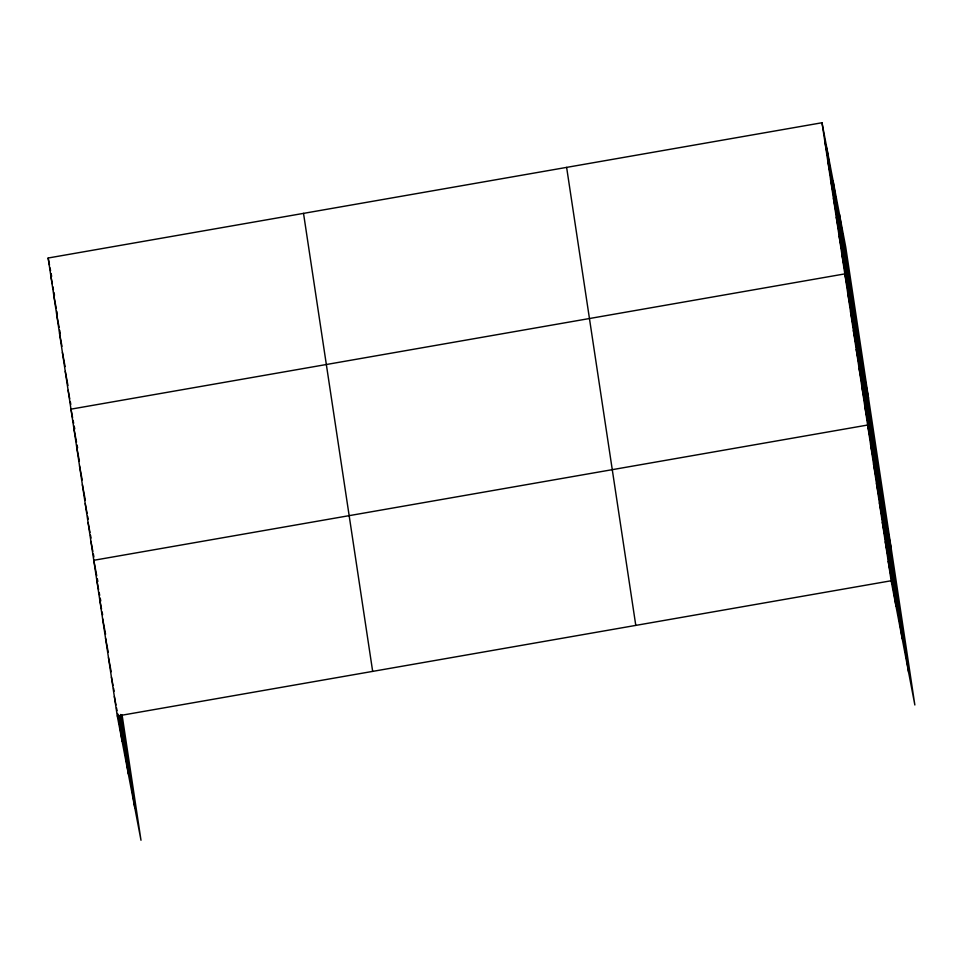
<?xml version="1.0" encoding="UTF-8"?>
<svg xmlns="http://www.w3.org/2000/svg" width="963" height="963" viewBox="0 0 963 963"><rect width="100%" height="100%" fill="white"/><g stroke="black" fill="none" stroke-linecap="round" stroke-linejoin="round"><path stroke-width="1.44" d="M122.108 715.112L140.995 840.254L117.293 716.027L48.15 258.012L822.005 122.746L845.707 246.973L914.85 704.988L891.148 580.761L822.005 122.746M117.293 716.027L891.148 580.761M824.858 141.645L829.709 167.056M827.711 160.532L832.55 185.943M830.563 179.431L835.403 204.842M833.416 198.318L838.255 223.729M836.269 217.217L841.108 242.628M839.122 236.104L843.961 261.515M841.975 255.002L846.814 280.414M868.518 398.116L844.828 273.889L70.973 409.155L72.586 417.629M847.681 292.788L852.52 318.199M850.522 311.675L855.373 337.086M853.374 330.574L858.226 355.985M856.227 349.461L861.078 374.872M859.08 368.36L863.931 393.771M861.933 387.246L866.784 412.658M864.786 406.145L869.637 431.556M891.341 549.259L867.639 425.032L93.784 560.297L96.745 575.826M870.576 444.497L875.427 469.908M873.525 463.961L878.364 489.373M876.462 483.426L881.301 508.837M879.4 502.891L884.251 528.302M882.337 522.367L887.188 547.766M885.274 541.832L890.125 567.243M888.211 561.297L893.062 586.708M48.15 258.012L49.498 265.078M50.04 267.895L50.57 270.723M51.111 273.54L51.653 276.369M51.003 276.911L52.351 283.965M52.893 286.793L53.422 289.61M53.964 292.439L54.506 295.268M53.856 295.797L56.275 308.509M56.817 311.326L57.359 314.155M56.709 314.696L59.128 327.396M59.67 330.225L60.212 333.054M59.562 333.583L61.981 346.295M62.414 352.482L65.111 366.602M65.267 371.369L67.952 385.489M68.12 390.268L69.733 398.742M70.275 401.559L70.805 404.388M73.128 420.458L73.657 423.275M74.199 426.103L74.741 428.92M73.826 428.054L76.51 442.173M77.052 444.99L77.594 447.819M76.679 446.94L79.363 461.06M79.532 465.839L82.216 479.959M82.385 484.726L85.346 500.254M85.225 503.625L87.115 513.508M87.657 516.324L88.199 519.153M88.078 522.512L89.968 532.395M90.51 535.223L91.052 538.04M90.931 541.411L92.821 551.293M93.363 554.11L93.893 556.939M97.287 578.655L97.829 581.483M96.733 579.774L98.611 589.645M99.153 592.474L99.695 595.303M100.224 598.119L100.766 600.948M99.671 599.239L101.548 609.122M102.09 611.938L102.632 614.767M102.608 618.703L105.569 634.232M105.545 638.168L108.241 652.276M108.482 657.633L111.178 671.753M111.419 677.097L113.032 685.56M113.574 688.389L114.116 691.217M114.356 696.562L115.981 705.036M116.511 707.853L117.053 710.682M117.594 713.499L119.207 721.973M839.483 214.364L908.627 672.379M833.067 180.767L902.223 638.782M826.856 148.158L895.999 606.172M566.629 167.393L635.785 625.396M303.526 213.377L372.669 671.392M120.712 714.486L134.772 807.644M119.556 715.653L128.368 774.047M118.16 715.015L122.145 741.438"/></g></svg>
